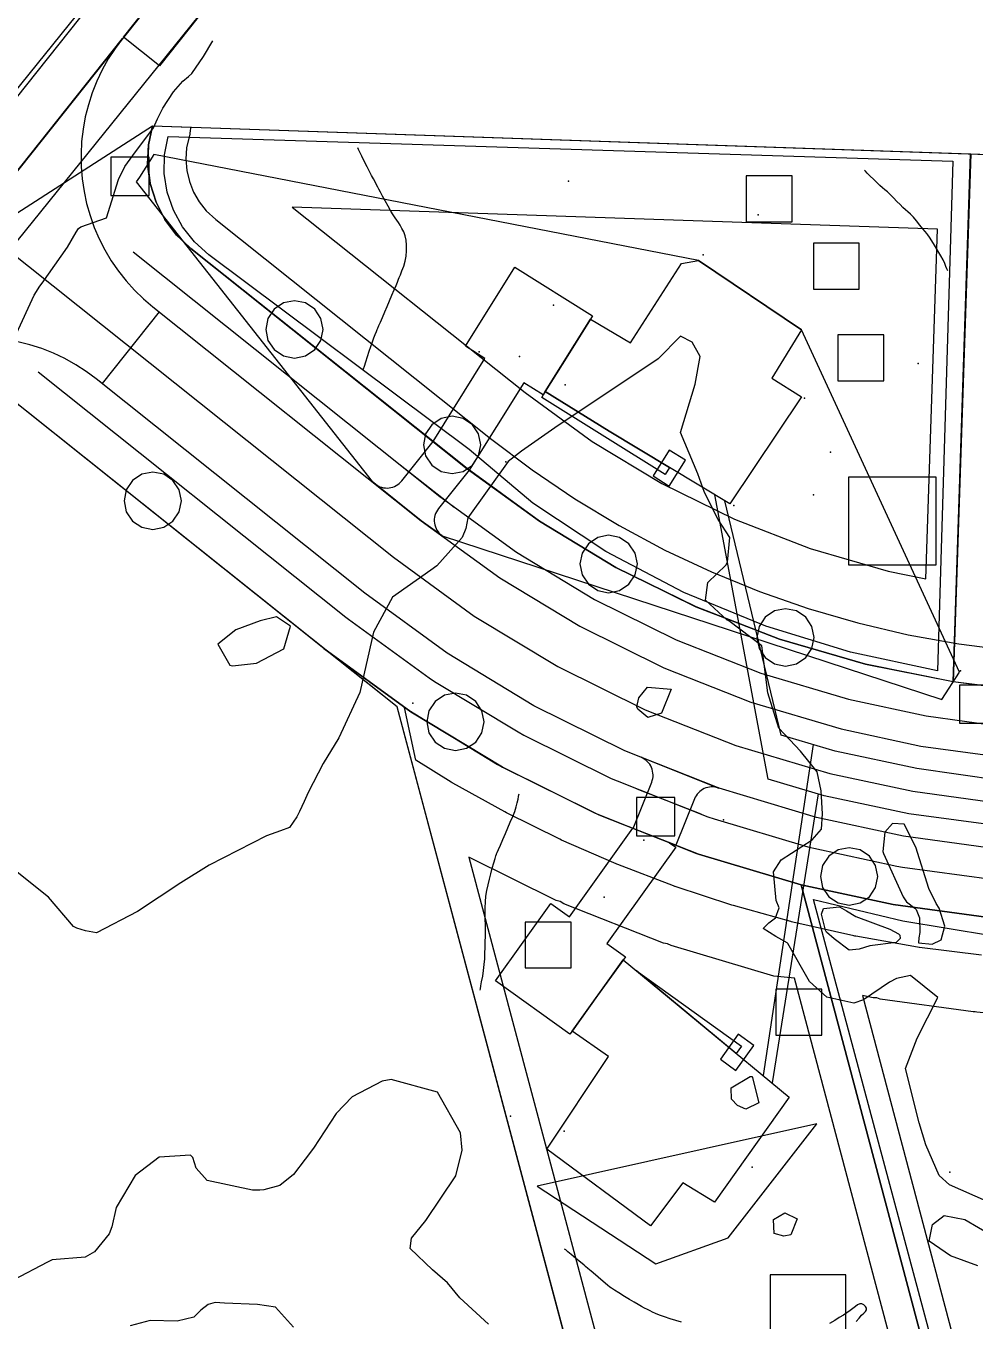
# Model space of a CAD drawing. Header units: feet. Extents: x 1309277 to 1311712, y 365419 to 367951.
# Drawn here: x 1310918.3 to 1311166.5, y 367209.6 to 367548.3 of the extents above; entities that cross this region are included whole.
import ezdxf

# ---------------------------------------------------------------- set-up
doc = ezdxf.new("R2010")
doc.units = ezdxf.units.FT
for name, color, linetype in [('A-BLDG-OTLN', 3, 'CONTINUOUS'), ('C-DRNG-AREA', 150, 'CONTINUOUS'), ('C-LOD', 30, 'CONTINUOUS'), ('C-MISC', 7, 'CONTINUOUS'), ('C-PROP', 6, 'CONTINUOUS'), ('C-PVMT', 8, 'CONTINUOUS'), ('C-SWM', 92, 'CONTINUOUS'), ('C-TOPO-MAJR', 32, 'CONTINUOUS'), ('C-TOPO-SPOT', 7, 'CONTINUOUS'), ('C-UTIL', 4, 'CONTINUOUS'), ('L-PLNT-TREE', 90, 'CONTINUOUS'), ('V-PROP-ESMT', 5, 'CONTINUOUS'), ('V-PROP-LINE', 7, 'CONTINUOUS')]:
    doc.layers.add(name, color=color, linetype=linetype)

msp = doc.modelspace()

# ---------------------------------------------------------------- linework, layer by layer
at = {"layer": 'A-BLDG-OTLN'}
for points in [[(1311065.98, 367471.68), (1311076.43, 367465.46), (1311089.76, 367486.22), (1311094.23, 367486.98), (1311121.11, 367468.91), (1311113.42, 367456.22), (1311121.18, 367451.33), (1311102.37, 367423.4), (1311070.86, 367442.35), (1311054.13, 367452.71), (1311065.98, 367471.68)], [(1311061.15, 367285.46), (1311074.5, 367304.09), (1311117.95, 367268.19), (1311098.41, 367240.71), (1311090.1, 367245.76), (1311081.63, 367234.55), (1311054.49, 367254.6), (1311070.65, 367278.87), (1311061.15, 367285.46)]]:
    msp.add_lwpolyline(points, close=True, dxfattribs=at)
at = {"layer": 'C-DRNG-AREA'}
for points in [[(1311165.39, 367514.87), (1311160.81, 367376.85), (1311137.87, 367381.42), (1311115.41, 367387.95), (1311093.6, 367396.4), (1311072.6, 367406.71), (1311052.57, 367418.79), (1311033.67, 367432.57), (1310961.39, 367490.18), (1310957.69, 367493.67), (1310954.64, 367497.75), (1310952.32, 367502.28), (1310950.8, 367507.14), (1310950.12, 367512.18), (1310950.31, 367517.27), (1310951.35, 367522.25), (1311165.39, 367514.87)], [(1311323.29, 367509.43), (1311321.38, 367420.69), (1311311.49, 367420.1), (1311301.84, 367417.9), (1311292.68, 367414.15), (1311284.27, 367408.93), (1311276.82, 367402.41), (1311270.55, 367394.75), (1311265.62, 367386.16), (1311263.35, 367382.15), (1311260.49, 367378.54), (1311257.11, 367375.4), (1311253.29, 367372.82), (1311249.11, 367370.86), (1311244.69, 367369.56), (1311240.12, 367368.95), (1311235.51, 367369.05), (1311175.36, 367375.01), (1311160.79, 367376.85), (1311165.37, 367514.87), (1311175.23, 367514.53), (1311323.29, 367509.43)], [(1311121.08, 367323.75), (1311166.49, 367152.71), (1311010.42, 367090.94), (1310941.8, 367063.78), (1310922.08, 367137.8), (1311067.06, 367176.33), (1311015.36, 367370.28), (1310996.24, 367385.52), (1311018.93, 367369.01), (1311042.94, 367354.49), (1311068.09, 367342.04), (1311094.2, 367331.77), (1311121.08, 367323.75)], [(1311166.49, 367152.71), (1311121.08, 367323.75), (1311145.11, 367318.62), (1311169.47, 367315.29), (1311297.15, 367302.66), (1311286.85, 367200.34), (1311172.76, 367155.19), (1311166.49, 367152.71)]]:
    msp.add_lwpolyline(points, close=True, dxfattribs=at)
at = {"layer": 'C-LOD'}
for points in [[(1310947.15, 367507.55), (1311008.81, 367429.21), (1311021.7, 367418.94), (1311027.15, 367414.97), (1311157.83, 367372.23), (1311162.43, 367379.38), (1311121.11, 367468.91), (1311094.23, 367486.98), (1310951.74, 367514.71), (1310947.96, 367508.82), (1310947.15, 367507.55)], [(1311051.96, 367244.93), (1311083.05, 367224.65), (1311101.98, 367231.37), (1311125.13, 367261.23), (1311051.96, 367244.93)]]:
    msp.add_lwpolyline(points, close=True, dxfattribs=at)
at = {"layer": 'C-MISC'}
for points in [[(1311195.64, 367881.74), (1310610.63, 367145.97)], [(1311205.19, 367874.15), (1310620.17, 367138.38)], [(1310896.49, 367507.73), (1311044.74, 367691.48)], [(1310915.95, 367492.04), (1311052.52, 367661.32)]]:
    msp.add_lwpolyline(points, dxfattribs=at)
at = {"layer": 'C-PROP'}
for points in [[(1311169.46, 367315.29), (1311145.11, 367318.62), (1311145.11, 367318.62), (1311121.08, 367323.75), (1311121.07, 367323.75), (1311094.19, 367331.78), (1311094.19, 367331.78), (1311068.08, 367342.04), (1311068.08, 367342.05), (1311042.94, 367354.49), (1311042.93, 367354.49), (1311018.93, 367369.01), (1311018.93, 367369.01), (1310996.24, 367385.52), (1310996.24, 367385.52), (1310996.24, 367385.52), (1310881.25, 367477.16), (1310951.36, 367522.25), (1310951.36, 367522.25), (1310950.32, 367517.27), (1310950.32, 367517.26), (1310950.32, 367517.26), (1310950.13, 367512.18), (1310950.13, 367512.18), (1310950.13, 367512.18), (1310950.81, 367507.13), (1310950.81, 367507.13), (1310950.81, 367507.13), (1310952.33, 367502.28), (1310952.33, 367502.27), (1310952.33, 367502.27), (1310954.65, 367497.74), (1310954.65, 367497.74), (1310954.65, 367497.74), (1310957.7, 367493.67), (1310957.7, 367493.67), (1310957.71, 367493.67), (1310961.4, 367490.17), (1310961.4, 367490.17), (1311033.68, 367432.56), (1311033.68, 367432.56), (1311052.58, 367418.79), (1311052.59, 367418.79), (1311072.61, 367406.71), (1311072.61, 367406.71), (1311093.6, 367396.4), (1311093.6, 367396.4), (1311115.41, 367387.95), (1311115.41, 367387.95), (1311137.87, 367381.42), (1311137.87, 367381.42), (1311160.81, 367376.86), (1311160.81, 367376.86), (1311175.37, 367375.01)], [(1310899.95, 367500.62), (1311014.42, 367409.39), (1311035.55, 367394.02), (1311057.38, 367380.81), (1311080.24, 367369.5), (1311103.98, 367360.16), (1311128.51, 367352.84), (1311150.28, 367348.2), (1311173.52, 367345), (1311317.99, 367360.23)], [(1310946.32, 367489.24), (1311026.55, 367425.3), (1311046.63, 367410.69), (1311067.01, 367398.36), (1311088.35, 367387.8), (1311110.52, 367379.08), (1311133.46, 367372.24), (1311153.74, 367367.91), (1311173.84, 367365.14), (1311220.41, 367370.05)], [(1310921.5, 367457.87), (1311001.96, 367393.75), (1311002.66, 367393.22), (1311023.78, 367377.85), (1311025.19, 367376.91), (1311047.02, 367363.7), (1311048.51, 367362.89), (1311071.37, 367351.57), (1311072.92, 367350.89), (1311096.66, 367341.55), (1311098.27, 367341), (1311122.79, 367333.68), (1311124.33, 367333.29), (1311146.11, 367328.64), (1311147.55, 367328.38), (1311170.8, 367325.18), (1311173.21, 367325), (1311175.62, 367325.11), (1311272.35, 367335.31)], [(1311016.13, 367433.58), (1311030.3, 367422.48)], [(1311078.05, 367348.87), (1311094.8, 367342.28)], [(1311156.93, 367157.53), (1311119.29, 367299.29), (1311113.93, 367299.8), (1311087.05, 367307.82), (1311086.11, 367308.32), (1311085.05, 367308.51), (1311058.94, 367318.78), (1311058.04, 367319.36), (1311057, 367319.63), (1311034.12, 367330.95), (1311074.79, 367178.39)]]:
    msp.add_lwpolyline(points, dxfattribs=at)
for points in [[(1311160.75, 367513), (1311156.7, 367379.71), (1311133.98, 367384.56), (1311111.79, 367391.41), (1311090.36, 367400.21), (1311069.92, 367410.93), (1311050.9, 367423.5), (1311034.18, 367437.54), (1310966.1, 367488.49), (1310962.36, 367491.87), (1310959.25, 367495.81), (1310956.86, 367500.18), (1310955.25, 367504.86), (1310954.47, 367509.72), (1310954.54, 367514.62), (1310955.46, 367519.41), (1311160.75, 367513)], [(1310987.95, 367500.98), (1311048.83, 367452.45), (1311066.42, 367439.64), (1311084.59, 367428.67), (1311103.64, 367419.32), (1311123.43, 367411.65), (1311143.81, 367405.73), (1311153.7, 367403.76), (1311156.73, 367495.16), (1310987.95, 367500.98)], [(1311167.82, 367157.53), (1311124.28, 367319.91), (1311147.63, 367314.3), (1311170.83, 367310.48), (1311292.83, 367300.13), (1311282.23, 367202.25), (1311173.79, 367160.08), (1311167.82, 367157.53)], [(1311137.05, 367294.78), (1311169, 367174.44), (1311173.09, 367175.18), (1311180.72, 367173.54), (1311186.78, 367169.34), (1311279.38, 367205.99), (1311286.68, 367278.58), (1311167.01, 367290.41), (1311166.55, 367290.55), (1311166.08, 367290.52), (1311141.73, 367293.85), (1311140.84, 367294.16), (1311139.89, 367294.17), (1311137.05, 367294.78)], [(1311051.96, 367244.93), (1311083.05, 367224.65), (1311101.98, 367231.37), (1311125.13, 367261.23), (1311051.96, 367244.93)]]:
    msp.add_lwpolyline(points, close=True, dxfattribs=at)
for p in [(1310954.59, 367498.06), (1311162.73, 367379.68), (1311019.44, 367371.23)]:
    msp.add_point(p, dxfattribs=at)
at = {"layer": 'C-PVMT'}
for points in [[(1311053.96, 367683.94), (1311001.11, 367598.2), (1310953.19, 367537.93), (1310943.8, 367545.4), (1311053.96, 367683.94)], [(1311033.25, 367464.58), (1311046.15, 367485.24), (1311066.51, 367472.53), (1311065.98, 367471.68), (1311060.06, 367462.19), (1311054.13, 367452.71), (1311053.6, 367451.86), (1311048.51, 367455.04), (1311034.23, 367432.16), (1311033.67, 367432.57), (1311024.76, 367439.66), (1311038.34, 367461.4), (1311033.25, 367464.58)], [(1311053.19, 367451.2), (1311054.13, 367452.71), (1311070.86, 367442.35), (1311086.63, 367432.86), (1311085.48, 367431.03), (1311053.19, 367451.2)], [(1311010.41, 367428.05), (1311010.86, 367427.85), (1311011.32, 367427.69), (1311011.8, 367427.58), (1311012.29, 367427.51), (1311012.78, 367427.5), (1311013.27, 367427.53), (1311013.75, 367427.61), (1311014.23, 367427.73), (1311014.69, 367427.9), (1311015.13, 367428.12), (1311015.54, 367428.38), (1311015.93, 367428.68), (1311016.29, 367429.01), (1311016.62, 367429.38), (1311024.8, 367439.64), (1311033.68, 367432.56), (1311033.68, 367432.56), (1311034.2, 367432.19), (1311026.18, 367422.13), (1311025.89, 367421.72), (1311025.64, 367421.28), (1311025.43, 367420.82), (1311025.27, 367420.34), (1311025.16, 367419.85), (1311025.1, 367419.35), (1311025.1, 367418.84), (1311025.14, 367418.34), (1311025.23, 367417.85), (1311025.37, 367417.36), (1311025.56, 367416.9), (1311025.8, 367416.45), (1311026.08, 367416.03), (1311026.4, 367415.64), (1311026.76, 367415.29), (1311027.15, 367414.97), (1311021.7, 367418.94), (1311008.81, 367429.21), (1311008.81, 367429.21), (1311009.59, 367428.59), (1311009.99, 367428.3), (1311010.41, 367428.05)], [(1311086.54, 367428.01), (1311090.78, 367434.79), (1311086.54, 367437.44), (1311082.3, 367430.66), (1311086.54, 367428.01)], [(1311098.96, 367349.19), (1311098.49, 367349.28), (1311098.02, 367349.33), (1311097.54, 367349.33), (1311097.07, 367349.28), (1311096.6, 367349.2), (1311096.15, 367349.06), (1311095.7, 367348.88), (1311095.28, 367348.67), (1311094.88, 367348.41), (1311094.51, 367348.12), (1311094.16, 367347.79), (1311093.85, 367347.43), (1311093.57, 367347.04), (1311093.34, 367346.63), (1311093.14, 367346.2), (1311088.28, 367334.1), (1311077.12, 367338.49), (1311081.96, 367350.56), (1311082.12, 367351.02), (1311082.23, 367351.5), (1311082.3, 367351.99), (1311082.32, 367352.48), (1311082.29, 367352.97), (1311082.21, 367353.46), (1311082.08, 367353.94), (1311081.91, 367354.4), (1311081.69, 367354.84), (1311081.43, 367355.26), (1311081.14, 367355.65), (1311080.8, 367356.01), (1311080.43, 367356.33), (1311080.03, 367356.62), (1311079.6, 367356.87), (1311079.16, 367357.07), (1311099.49, 367349.03), (1311099.42, 367349.06), (1311098.96, 367349.19)], [(1311041.06, 367298.62), (1311055.57, 367318.88), (1311060.45, 367315.38), (1311077.03, 367338.53), (1311088.37, 367334.06), (1311088.37, 367334.06), (1311086.62, 367334.75), (1311088.25, 367333.58), (1311070.2, 367308.39), (1311075.08, 367304.9), (1311067.82, 367294.77), (1311061.15, 367285.46), (1311061.15, 367285.46), (1311060.57, 367284.64), (1311041.06, 367298.62)], [(1311105.44, 367281.55), (1311104.09, 367279.65), (1311077.86, 367301.31), (1311105.44, 367281.55)], [(1311103.98, 367275.21), (1311108.64, 367281.72), (1311104.58, 367284.63), (1311099.92, 367278.12), (1311103.98, 367275.21)]]:
    msp.add_lwpolyline(points, close=True, dxfattribs=at)
for points in [[(1310866.37, 367448.02), (1310943.55, 367545.08), (1310941.6, 367542.46), (1310939.82, 367539.71), (1310938.23, 367536.86), (1310936.83, 367533.9), (1310935.62, 367530.86), (1310934.62, 367527.75), (1310933.82, 367524.58), (1310933.23, 367521.36), (1310932.86, 367518.12), (1310932.69, 367514.85), (1310932.74, 367511.58), (1310933, 367508.32), (1310933.48, 367505.08), (1310934.16, 367501.89), (1310935.06, 367498.75), (1310936.15, 367495.66), (1310937.45, 367492.66), (1310938.94, 367489.75), (1310940.61, 367486.94), (1310942.47, 367484.25), (1310944.5, 367481.69), (1310946.69, 367479.26), (1310949.03, 367476.98), (1310951.52, 367474.86), (1311021.7, 367418.94), (1311042.2, 367404.03), (1311063.15, 367391.34), (1311085.11, 367380.48), (1311107.91, 367371.51), (1311131.48, 367364.48), (1311152.36, 367360.02), (1311173.72, 367357.08)], [(1310866.37, 367448.02), (1310943.55, 367545.08), (1310943.55, 367545.08), (1310941.6, 367542.46), (1310939.82, 367539.71), (1310938.23, 367536.86), (1310936.83, 367533.9), (1310935.62, 367530.86), (1310934.62, 367527.75), (1310933.82, 367524.58), (1310933.23, 367521.36), (1310932.86, 367518.12), (1310932.69, 367514.85), (1310932.74, 367511.58), (1310933, 367508.32), (1310933.48, 367505.08), (1310934.16, 367501.89), (1310935.06, 367498.75), (1310936.15, 367495.66), (1310937.45, 367492.66), (1310938.94, 367489.75), (1310940.61, 367486.94), (1310942.47, 367484.25), (1310944.5, 367481.69), (1310946.69, 367479.26), (1310949.03, 367476.98), (1310951.52, 367474.86), (1310953.13, 367473.58), (1310938.19, 367454.79), (1310936.67, 367456.01), (1310934.04, 367457.96), (1310931.3, 367459.74), (1310928.44, 367461.34), (1310925.48, 367462.74), (1310922.44, 367463.95), (1310919.32, 367464.96), (1310916.15, 367465.76)], [(1311171.89, 367333.11), (1311147.78, 367336.46), (1311125.08, 367341.35), (1311099.59, 367348.99), (1311074.92, 367358.74), (1311051.16, 367370.55), (1311028.49, 367384.32), (1311006.95, 367400), (1310936.67, 367456.01), (1310934.04, 367457.96), (1310931.3, 367459.74), (1310928.44, 367461.34), (1310925.48, 367462.74), (1310922.44, 367463.95), (1310919.32, 367464.96), (1310916.15, 367465.76)]]:
    msp.add_lwpolyline(points, dxfattribs=at)
at = {"layer": 'C-SWM'}
for points in [[(1311133.42, 367407.41), (1311156.34, 367407.41), (1311156.34, 367430.32), (1311133.42, 367430.32), (1311133.42, 367407.41)], [(1311112.98, 367202.02), (1311132.73, 367202.02), (1311132.73, 367221.77), (1311112.98, 367221.77), (1311112.98, 367202.02)]]:
    msp.add_lwpolyline(points, close=True, dxfattribs=at)
at = {"layer": 'C-TOPO-MAJR'}
for points in [[(1310915.81, 367467.88), (1310920.42, 367477.93), (1310921.89, 367480.26), (1310922.49, 367481.06), (1310929.12, 367490.51), (1310931.46, 367494.4), (1310932.05, 367495.41), (1310932.64, 367495.81), (1310939.4, 367498.18), (1310942.46, 367508.21), (1310944.11, 367511.59), (1310946.91, 367515.45), (1310951.25, 367521.06), (1310951.62, 367521.71), (1310952.72, 367524.02), (1310954.05, 367526.8), (1310956.92, 367531.08), (1310959.36, 367533.91), (1310960.81, 367535.13), (1310961.65, 367535.9), (1310964.7, 367540.35), (1310967.14, 367544.44)], [(1311006.5, 367458.28), (1311006.61, 367458.64), (1311006.84, 367459.37), (1311007.18, 367460.46), (1311007.63, 367461.91), (1311008.07, 367463.27), (1311008.5, 367464.53), (1311008.91, 367465.7), (1311009.31, 367466.77), (1311009.66, 367467.66), (1311009.94, 367468.39), (1311010.16, 367468.95), (1311010.33, 367469.33), (1311010.61, 367469.98), (1311011.01, 367470.9), (1311011.52, 367472.09), (1311012.16, 367473.54), (1311012.78, 367475), (1311013.41, 367476.45), (1311014.02, 367477.9), (1311014.63, 367479.36), (1311015.11, 367480.5), (1311015.46, 367481.34), (1311015.68, 367481.86), (1311015.77, 367482.08), (1311015.95, 367482.55), (1311016.24, 367483.28), (1311016.62, 367484.26), (1311017.11, 367485.5), (1311017.47, 367486.79), (1311017.72, 367488.14), (1311017.85, 367489.54), (1311017.86, 367490.99), (1311017.74, 367492.3), (1311017.5, 367493.48), (1311017.13, 367494.51), (1311016.64, 367495.4), (1311016.17, 367496.22), (1311015.72, 367496.94), (1311015.29, 367497.59), (1311014.88, 367498.15), (1311014.37, 367498.93), (1311013.75, 367499.94), (1311013.03, 367501.17), (1311012.21, 367502.62), (1311011.53, 367503.85), (1311010.99, 367504.85), (1311010.58, 367505.63), (1311010.32, 367506.18), (1311009.99, 367506.81), (1311009.61, 367507.54), (1311009.18, 367508.36), (1311008.69, 367509.26), (1311008.14, 367510.3), (1311007.54, 367511.48), (1311006.88, 367512.8), (1311006.18, 367514.25), (1311005.64, 367515.34), (1311005.29, 367516.07), (1311005.11, 367516.43)], [(1311159.41, 367484.28), (1311159.33, 367484.47), (1311159.17, 367484.86), (1311158.93, 367485.43), (1311158.61, 367486.2), (1311158.15, 367487.14), (1311157.56, 367488.25), (1311156.83, 367489.54), (1311155.96, 367490.99), (1311155.23, 367492.17), (1311154.65, 367493.07), (1311154.2, 367493.7), (1311153.89, 367494.05), (1311153.44, 367494.59), (1311152.84, 367495.32), (1311152.11, 367496.23), (1311151.22, 367497.33), (1311150.41, 367498.29), (1311149.66, 367499.1), (1311148.98, 367499.76), (1311148.37, 367500.28), (1311147.68, 367500.9), (1311146.92, 367501.63), (1311146.09, 367502.46), (1311145.19, 367503.4), (1311144.37, 367504.22), (1311143.62, 367504.92), (1311142.95, 367505.5), (1311142.36, 367505.97), (1311141.67, 367506.57), (1311140.89, 367507.29), (1311140.02, 367508.15), (1311139.05, 367509.14), (1311138.32, 367509.88), (1311137.84, 367510.37), (1311137.59, 367510.62)], [(1311169.56, 367240.99), (1311159.81, 367245.26), (1311157.16, 367247.67), (1311153.69, 367255.7), (1311151.95, 367261.46), (1311148.33, 367275.67), (1311151.43, 367283.64), (1311156.82, 367294.24), (1311149.67, 367299.98), (1311146, 367299.24), (1311144.14, 367298.28), (1311137.39, 367293.68), (1311134.86, 367292.82), (1311127.73, 367294.39), (1311123.21, 367298.47), (1311117.58, 367308.41), (1311117.39, 367308.58), (1311114.4, 367310.18), (1311111.11, 367312.28), (1311112.62, 367313.81), (1311114.36, 367315.1), (1311115.26, 367317.75), (1311114.53, 367319.63), (1311113.85, 367327.1), (1311115.8, 367330.28), (1311123.92, 367335.51), (1311126.36, 367338.27), (1311126.66, 367342.33), (1311126.26, 367348.29), (1311125.26, 367353.26), (1311120.9, 367358.69), (1311115.19, 367364.69), (1311112.33, 367373.96), (1311110.74, 367386.22), (1311102.16, 367392.77), (1311101.68, 367392.98), (1311096.05, 367398.14), (1311096.6, 367402.78), (1311101.39, 367407.3), (1311101.79, 367408.08), (1311102.39, 367414.54), (1311099.3, 367419.29), (1311095.73, 367426.32), (1311094.03, 367431.24), (1311089.52, 367442.04), (1311093.35, 367454.7), (1311094.66, 367461.91), (1311092.5, 367465.62), (1311089.52, 367467.24), (1311083.64, 367461.28), (1311083.34, 367460.98), (1311064.31, 367448.42), (1311056.62, 367443.27), (1311047.94, 367437.15), (1311044.38, 367434.4), (1311033.91, 367419.66), (1311033.33, 367416.9), (1311032.41, 367414.52), (1311025.74, 367407.11), (1311024.23, 367405.99), (1311014.15, 367398.92), (1311009.21, 367389.76), (1311005.63, 367374.02), (1311000.12, 367362.13), (1310996.02, 367355.48), (1310992.09, 367347.87), (1310991.04, 367345.53), (1310989.81, 367342.93), (1310989.11, 367341.49), (1310987.18, 367338.76), (1310984.84, 367337.87)], [(1310983.8, 367393.8), (1310979.52, 367392.77), (1310973.15, 367390.42), (1310968.51, 367386.7), (1310971.63, 367381.14), (1310972.28, 367381.03), (1310978.58, 367381.68), (1310985.77, 367385.42), (1310987.5, 367391.36), (1310983.8, 367393.8)], [(1311078.04, 367370.29), (1311078.57, 367372.61), (1311080.87, 367375.38), (1311087.07, 367374.93), (1311084.56, 367368.62), (1311080.97, 367367.47), (1311078.29, 367369.68), (1311078.04, 367370.29)], [(1311037.07, 367296.15), (1311037.14, 367296.52), (1311037.28, 367297.27), (1311037.48, 367298.38), (1311037.76, 367299.87), (1311037.99, 367301.36), (1311038.16, 367302.85), (1311038.28, 367304.34), (1311038.35, 367305.83), (1311038.4, 367307.32), (1311038.44, 367308.81), (1311038.46, 367310.3), (1311038.46, 367311.79), (1311038.45, 367313.28), (1311038.44, 367314.77), (1311038.42, 367316.26), (1311038.39, 367317.75), (1311038.45, 367319.24), (1311038.6, 367320.73), (1311038.83, 367322.22), (1311039.15, 367323.7), (1311039.49, 367325.18), (1311039.86, 367326.64), (1311040.25, 367328.08), (1311040.67, 367329.51), (1311040.99, 367330.59), (1311041.22, 367331.34), (1311041.34, 367331.74), (1311041.36, 367331.8), (1311041.54, 367332.22), (1311041.88, 367333), (1311042.38, 367334.13), (1311043.04, 367335.62), (1311043.69, 367337.11), (1311044.33, 367338.6), (1311044.97, 367340.09), (1311045.6, 367341.58), (1311046.12, 367342.93), (1311046.52, 367344.13), (1311046.81, 367345.19), (1311046.99, 367346.11), (1311047.13, 367346.8), (1311047.22, 367347.27), (1311047.27, 367347.5)], [(1310984.84, 367337.87), (1310981.25, 367336.5), (1310966.19, 367328.91), (1310958.79, 367324.24), (1310947.45, 367316.71), (1310936.78, 367311.2), (1310933.89, 367311.71), (1310931.64, 367312.38), (1310931.28, 367312.57)], [(1311147.95, 367339.61), (1311144.9, 367339.75), (1311142.91, 367337.53), (1311142.38, 367332.4), (1311142.55, 367331.95), (1311147.72, 367320.55), (1311148.56, 367319.3), (1311150.75, 367317.61), (1311151.11, 367317.3), (1311152.03, 367315.08), (1311152.13, 367311.22), (1311151.81, 367309.87), (1311151.75, 367308.57), (1311155.33, 367308.21), (1311157.64, 367309.34), (1311158.67, 367312.91), (1311157.14, 367317.59), (1311156.38, 367318.88), (1311154.48, 367322.8), (1311151.08, 367333.54), (1311147.95, 367339.61)], [(1310931.28, 367312.57), (1310930.77, 367312.83), (1310924.17, 367320.47), (1310912.9, 367329.47)], [(1311146.95, 367309.69), (1311145.88, 367308.68), (1311139.04, 367307.76), (1311136.2, 367306.93), (1311133.63, 367306.67), (1311129.69, 367309.6), (1311127.68, 367311.39), (1311127.38, 367311.87), (1311126.41, 367316.06), (1311126.93, 367317.53), (1311131.1, 367317.96), (1311132.91, 367316.9), (1311135.36, 367315.48), (1311144.2, 367312.09), (1311146.48, 367310.9), (1311146.88, 367310.58), (1311146.95, 367309.69)], [(1311039.24, 367208.85), (1311031.76, 367215.74), (1311028.59, 367219.67), (1311024.66, 367223.08), (1311018.78, 367228.62), (1311019.15, 367231.31), (1311022.92, 367235.94), (1311030.69, 367247.64), (1311032.36, 367254.31), (1311031.93, 367258.83), (1311025.91, 367269.53), (1311013.81, 367272.79), (1311011.45, 367272.34), (1311003.6, 367268.25), (1310999.42, 367263.94), (1310993.52, 367254.9), (1310991.32, 367251.95), (1310988.26, 367247.99), (1310984.68, 367245.14), (1310980.53, 367243.95), (1310979.42, 367243.85), (1310977.54, 367243.91), (1310965.7, 367246.41), (1310962.81, 367249.61), (1310961.92, 367252.44), (1310961.29, 367253.02), (1310953.13, 367252.48), (1310946.84, 367247.67), (1310941.88, 367239.38), (1310940.71, 367234.25), (1310940.06, 367232.45), (1310936.24, 367227.71), (1310933.8, 367226.39), (1310925.19, 367225.62), (1310923.96, 367225.04), (1310914.98, 367220.32)], [(1311106.55, 367265.03), (1311104.36, 367266.02), (1311102.83, 367267.69), (1311102.71, 367270.66), (1311107.71, 367273.62), (1311108.2, 367273.56), (1311109.99, 367266.71), (1311106.55, 367265.03)], [(1311118.34, 367232.23), (1311116.53, 367231.86), (1311113.96, 367232.58), (1311113.79, 367236.24), (1311116.82, 367237.95), (1311120.03, 367236.35), (1311118.34, 367232.23)], [(1311167.3, 367224.08), (1311160.11, 367226.68), (1311154.56, 367230.51), (1311155.44, 367234.89), (1311158.43, 367237.27), (1311163.83, 367236.21), (1311174.59, 367229.89)], [(1311089.74, 367209.38), (1311088.25, 367209.75), (1311086.76, 367210.21), (1311085.27, 367210.75), (1311084, 367211.23), (1311082.95, 367211.65), (1311082.13, 367212.01), (1311081.52, 367212.3), (1311080.85, 367212.64), (1311080.1, 367213.03), (1311079.29, 367213.48), (1311078.4, 367213.97), (1311077.36, 367214.58), (1311076.18, 367215.29), (1311074.84, 367216.11), (1311073.35, 367217.05), (1311072.21, 367217.76), (1311071.42, 367218.26), (1311070.99, 367218.54), (1311070.91, 367218.6), (1311070.5, 367218.95), (1311069.76, 367219.58), (1311068.68, 367220.5), (1311067.27, 367221.7), (1311066.12, 367222.68), (1311065.25, 367223.42), (1311064.64, 367223.94), (1311064.3, 367224.22), (1311063.75, 367224.68), (1311063.01, 367225.3), (1311062.06, 367226.09), (1311060.91, 367227.04), (1311060.05, 367227.76), (1311059.48, 367228.24), (1311059.19, 367228.48)], [(1310988.25, 367208.09), (1310983.57, 367213.31), (1310978.87, 367213.94), (1310970.24, 367214.32), (1310967.74, 367214.47), (1310965.93, 367214.01), (1310964.01, 367212.51), (1310962.24, 367210.66), (1310957.83, 367209.62), (1310950.81, 367209.75), (1310945.59, 367208.39)], [(1311135.46, 367209.52), (1311136.19, 367210.44), (1311136.85, 367211.18), (1311137.42, 367211.75), (1311137.91, 367212.15), (1311138.16, 367212.56), (1311138.16, 367212.99), (1311137.91, 367213.44), (1311137.42, 367213.92), (1311136.91, 367214.15), (1311136.37, 367214.15), (1311135.82, 367213.92), (1311135.24, 367213.44), (1311134.58, 367212.94), (1311133.83, 367212.4), (1311133, 367211.82), (1311132.09, 367211.21), (1311131.03, 367210.54), (1311129.83, 367209.81), (1311128.49, 367209.02)]]:
    msp.add_lwpolyline(points, dxfattribs=at)
at = {"layer": 'C-TOPO-SPOT'}
for p in [(1311060.18, 367507.71), (1311109.82, 367498.96), (1311095.41, 367488.48), (1311056.28, 367475.36), (1311036.82, 367463.13), (1311047.39, 367461.92), (1311151.69, 367460.09), (1311059.34, 367454.52), (1311121.93, 367451.04), (1311128.69, 367436.91), (1311043.78, 367434.35), (1311124.26, 367425.72), (1311103.41, 367422.96), (1311100.75, 367340.71), (1311079.91, 367335.41), (1311069.54, 367320.47), (1311045.06, 367263.25), (1311059.05, 367259.35), (1311108.25, 367249.86), (1311159.96, 367248.57)]:
    msp.add_point(p, dxfattribs=at)
at = {"layer": 'C-UTIL'}
for points in [[(1311112.42, 367351.38), (1311098.51, 367425.72)], [(1311115.85, 367362.88), (1311101.08, 367424.17)], [(1311634.27, 367347.01), (1311519.73, 367337.34), (1311492.59, 367334.29), (1311467.71, 367361.68), (1311381.03, 367355.87), (1311317.85, 367366.23), (1311173.1, 367350.98), (1311151.31, 367354.11), (1311129.95, 367358.67), (1311115.85, 367362.88)], [(1311124.2, 367360.39), (1311111.12, 367273.84)], [(1311635.28, 367335.05), (1311520.74, 367325.39), (1311487.62, 367323.36), (1311465.44, 367349.9), (1311380.68, 367343.87), (1311318.13, 367354.23), (1311173.95, 367339.01), (1311149.25, 367342.28), (1311127.07, 367347.02), (1311112.42, 367351.38)], [(1311125.48, 367347.49), (1311113.43, 367271.93)]]:
    msp.add_lwpolyline(points, dxfattribs=at)
at = {"layer": 'L-PLNT-TREE'}
for points in [[(1310940.51, 367503.99), (1310950.51, 367503.99), (1310950.51, 367513.99), (1310940.51, 367513.99), (1310940.51, 367503.99)], [(1311106.68, 367497.11), (1311118.68, 367497.11), (1311118.68, 367509.11), (1311106.68, 367509.11), (1311106.68, 367497.11)], [(1311124.25, 367479.54), (1311136.25, 367479.54), (1311136.25, 367491.54), (1311124.25, 367491.54), (1311124.25, 367479.54)], [(1310996.02, 367468.99), (1310995.45, 367471.86), (1310993.82, 367474.3), (1310991.39, 367475.92), (1310988.52, 367476.49), (1310985.65, 367475.92), (1310983.21, 367474.3), (1310981.59, 367471.86), (1310981.02, 367468.99), (1310981.59, 367466.12), (1310983.21, 367463.69), (1310985.65, 367462.06), (1310988.52, 367461.49), (1310991.39, 367462.06), (1310993.82, 367463.69), (1310995.45, 367466.12), (1310996.02, 367468.99)], [(1311130.68, 367455.54), (1311142.68, 367455.54), (1311142.68, 367467.54), (1311130.68, 367467.54), (1311130.68, 367455.54)], [(1311037.25, 367438.76), (1311036.68, 367441.63), (1311035.06, 367444.06), (1311032.62, 367445.69), (1311029.75, 367446.26), (1311026.88, 367445.69), (1311024.45, 367444.06), (1311022.82, 367441.63), (1311022.25, 367438.76), (1311022.82, 367435.89), (1311024.45, 367433.46), (1311026.88, 367431.83), (1311029.75, 367431.26), (1311032.62, 367431.83), (1311035.06, 367433.46), (1311036.68, 367435.89), (1311037.25, 367438.76)], [(1310958.95, 367424.16), (1310958.37, 367427.03), (1310956.75, 367429.46), (1310954.32, 367431.08), (1310951.45, 367431.66), (1310948.58, 367431.08), (1310946.14, 367429.46), (1310944.52, 367427.03), (1310943.95, 367424.16), (1310944.52, 367421.29), (1310946.14, 367418.85), (1310948.58, 367417.23), (1310951.45, 367416.66), (1310954.32, 367417.23), (1310956.75, 367418.85), (1310958.37, 367421.29), (1310958.95, 367424.16)], [(1311078.2, 367407.63), (1311077.63, 367410.5), (1311076, 367412.94), (1311073.57, 367414.56), (1311070.7, 367415.13), (1311067.83, 367414.56), (1311065.39, 367412.94), (1311063.77, 367410.5), (1311063.2, 367407.63), (1311063.77, 367404.76), (1311065.39, 367402.33), (1311067.83, 367400.7), (1311070.7, 367400.13), (1311073.57, 367400.7), (1311076, 367402.33), (1311077.63, 367404.76), (1311078.2, 367407.63)], [(1311124.46, 367388.44), (1311123.88, 367391.31), (1311122.26, 367393.75), (1311119.83, 367395.37), (1311116.96, 367395.94), (1311114.09, 367395.37), (1311111.65, 367393.75), (1311110.03, 367391.31), (1311109.46, 367388.44), (1311110.03, 367385.57), (1311111.65, 367383.14), (1311114.09, 367381.51), (1311116.96, 367380.94), (1311119.83, 367381.51), (1311122.26, 367383.14), (1311123.88, 367385.57), (1311124.46, 367388.44)], [(1311038.13, 367366.36), (1311037.56, 367369.23), (1311035.93, 367371.66), (1311033.5, 367373.29), (1311030.63, 367373.86), (1311027.76, 367373.29), (1311025.33, 367371.66), (1311023.7, 367369.23), (1311023.13, 367366.36), (1311023.7, 367363.49), (1311025.33, 367361.06), (1311027.76, 367359.43), (1311030.63, 367358.86), (1311033.5, 367359.43), (1311035.93, 367361.06), (1311037.56, 367363.49), (1311038.13, 367366.36)], [(1311162.45, 367365.97), (1311172.45, 367365.97), (1311172.45, 367375.97), (1311162.45, 367375.97), (1311162.45, 367365.97)], [(1311077.97, 367336.56), (1311087.97, 367336.56), (1311087.97, 367346.56), (1311077.97, 367346.56), (1311077.97, 367336.56)], [(1311141.09, 367325.94), (1311140.51, 367328.81), (1311138.89, 367331.24), (1311136.46, 367332.86), (1311133.59, 367333.44), (1311130.72, 367332.86), (1311128.28, 367331.24), (1311126.66, 367328.81), (1311126.09, 367325.94), (1311126.66, 367323.07), (1311128.28, 367320.63), (1311130.72, 367319.01), (1311133.59, 367318.44), (1311136.46, 367319.01), (1311138.89, 367320.63), (1311140.51, 367323.07), (1311141.09, 367325.94)], [(1311048.89, 367301.98), (1311060.89, 367301.98), (1311060.89, 367313.98), (1311048.89, 367313.98), (1311048.89, 367301.98)], [(1311114.46, 367284.41), (1311126.46, 367284.41), (1311126.46, 367296.41), (1311114.46, 367296.41), (1311114.46, 367284.41)]]:
    msp.add_lwpolyline(points, close=True, dxfattribs=at)
at = {"layer": 'V-PROP-ESMT'}
for points in [[(1311175.36, 367375), (1311160.8, 367376.84), (1311137.86, 367381.4), (1311115.4, 367387.93), (1311093.59, 367396.38), (1311072.6, 367406.69), (1311052.58, 367418.77), (1311033.67, 367432.55), (1310961.39, 367490.16), (1310957.7, 367493.65), (1310954.64, 367497.73), (1310952.32, 367502.26), (1310950.8, 367507.12), (1310950.12, 367512.16), (1310950.31, 367517.25), (1310951.35, 367522.23), (1310961.34, 367521.89), (1310961.34, 367521.89), (1310961.33, 367521.58), (1310961.27, 367520.93), (1310961.16, 367520.28), (1310961.12, 367520.08), (1310960.32, 367516.46), (1310960.12, 367513.5), (1310960.36, 367510.54), (1310961.03, 367507.65), (1310962.12, 367504.89), (1310963.61, 367502.33), (1310965.47, 367500.01), (1310967.92, 367497.74), (1311039.8, 367440.45), (1311050.69, 367432.22), (1311061.89, 367424.65), (1311073.46, 367417.66), (1311085.38, 367411.29), (1311097.61, 367405.55), (1311110.13, 367400.45), (1311122.89, 367396), (1311135.87, 367392.23), (1311149.02, 367389.13), (1311162.32, 367386.73), (1311176.48, 367384.94)], [(1311168.23, 367305.35), (1311151.96, 367307.37), (1311151.89, 367307.38), (1311151.47, 367307.44), (1311135.33, 367310.27), (1311135.1, 367310.31), (1311134.84, 367310.36), (1311118.86, 367313.99), (1311118.48, 367314.08), (1311118.39, 367314.1), (1311103.37, 367318.28), (1311102.92, 367318.42), (1311088.11, 367323.29), (1311088.02, 367323.32), (1311087.67, 367323.45), (1311073.11, 367329.02), (1311072.85, 367329.12), (1311072.67, 367329.2), (1311058.39, 367335.45), (1311057.97, 367335.64), (1311057.96, 367335.65), (1311043.99, 367342.56), (1311043.57, 367342.78), (1311029.94, 367350.34), (1311029.79, 367350.43), (1311029.53, 367350.58), (1311020.26, 367356.31), (1311017.28, 367370.1), (1311041.63, 367355.19), (1311067.17, 367342.43), (1311093.71, 367331.92), (1311121.07, 367323.74), (1311145.1, 367318.61), (1311169.46, 367315.28)]]:
    msp.add_lwpolyline(points, dxfattribs=at)
at = {"layer": 'V-PROP-LINE'}
for points in [[(1310881.25, 367477.16), (1310951.36, 367522.25), (1311479.52, 367504.05), (1311492.94, 367281.91), (1310941.8, 367063.78), (1310922.08, 367137.8), (1311067.04, 367176.38), (1311015.36, 367370.28), (1310881.25, 367477.16)], [(1311165.39, 367514.87), (1311160.81, 367376.85), (1311137.87, 367381.42), (1311115.41, 367387.95), (1311093.6, 367396.4), (1311072.6, 367406.71), (1311052.57, 367418.79), (1311033.67, 367432.57), (1310961.39, 367490.18), (1310957.69, 367493.67), (1310954.64, 367497.75), (1310952.32, 367502.28), (1310950.8, 367507.14), (1310950.12, 367512.18), (1310950.31, 367517.27), (1310951.35, 367522.25), (1311165.39, 367514.87)], [(1311323.29, 367509.43), (1311321.38, 367420.69), (1311311.49, 367420.1), (1311301.84, 367417.9), (1311292.68, 367414.15), (1311284.27, 367408.93), (1311276.82, 367402.41), (1311270.55, 367394.75), (1311265.62, 367386.16), (1311263.35, 367382.15), (1311260.49, 367378.54), (1311257.11, 367375.4), (1311253.29, 367372.82), (1311249.11, 367370.86), (1311244.69, 367369.56), (1311240.12, 367368.95), (1311235.51, 367369.05), (1311175.36, 367375.01), (1311160.79, 367376.85), (1311165.37, 367514.87), (1311175.23, 367514.53), (1311323.29, 367509.43)], [(1311121.08, 367323.75), (1311166.49, 367152.71), (1311010.42, 367090.94), (1310941.8, 367063.78), (1310922.08, 367137.8), (1311067.06, 367176.33), (1311015.36, 367370.28), (1310996.24, 367385.52), (1311018.93, 367369.01), (1311042.94, 367354.49), (1311068.09, 367342.04), (1311094.2, 367331.77), (1311121.08, 367323.75)], [(1311166.49, 367152.71), (1311121.08, 367323.75), (1311145.11, 367318.62), (1311169.47, 367315.29), (1311297.15, 367302.66), (1311286.85, 367200.34), (1311172.76, 367155.19), (1311166.49, 367152.71)]]:
    msp.add_lwpolyline(points, close=True, dxfattribs=at)

doc.saveas('drawing.dxf')
